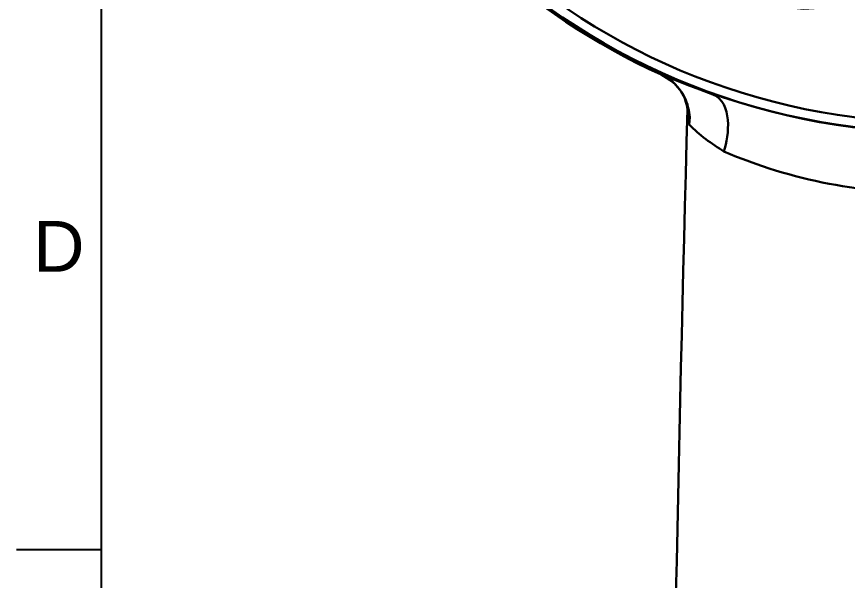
# Model space of a CAD drawing. Header units: millimetres. Extents: x 3631 to 3841, y 294 to 591.
# Drawn here: x 3630.59 to 3679.72, y 440.2 to 473.53 of the extents above; entities that cross this region are included whole.
import ezdxf

# ---------------------------------------------------------------- set-up
doc = ezdxf.new("R2010")
doc.units = ezdxf.units.MM
doc.header["$LTSCALE"] = 0.1
doc.layers.add('_U+B808_U+C774_U+C5B4 1', color=7, linetype='Continuous')
doc.layers.add('FORM', color=7, linetype='Continuous')
doc.styles.get("Standard").update_dxf_attribs({"font": 'arial.ttf'})

msp = doc.modelspace()

# ---------------------------------------------------------------- linework, layer by layer
at = {"layer": '_U+B808_U+C774_U+C5B4 1', "color": 7, "lineweight": 30}
for p, q in [((3668.702, 470.109), (3668.702, 470.136)), ((3669.402, 469.679), (3668.702, 470.109)), ((3669.456, 469.813), (3668.702, 470.109)), ((3669.483, 469.598), (3669.402, 469.679)), ((3670.236, 469.49), (3669.456, 469.813)), ((3669.913, 469.087), (3669.483, 469.598)), ((3670.989, 469.221), (3670.236, 469.49)), ((3671.77, 468.925), (3670.989, 469.221)), ((3670.263, 468.01), (3670.263, 467.956)), ((3670.344, 468.01), (3670.317, 468.064)), ((3670.397, 467.58), (3670.344, 468.01)), ((3670.371, 467.149), (3670.397, 467.58))]:
    msp.add_line(p, q, dxfattribs=at)
for points in [[(3645.534, 511.172), (3643.436, 493.909), (3652.873, 477.277), (3668.702, 470.109)], [(3645.319, 506.463), (3645.373, 484.433), (3663.097, 466.72), (3685.116, 466.665)], [(3645.346, 506.463), (3645.363, 484.482), (3663.126, 466.702), (3685.116, 466.692)], [(3645.911, 506.463), (3645.967, 484.748), (3663.407, 467.317), (3685.116, 467.257)], [(3677.959, 479.742), (3681.683, 478.545), (3680.258, 473.232), (3676.425, 474.092)], [(3668.702, 470.109), (3669.565, 469.673), (3670.161, 468.993), (3670.263, 468.01)], [(3669.913, 469.087), (3670.091, 468.77), (3670.266, 468.429), (3670.317, 468.064)], [(3671.77, 468.925), (3672.933, 468.453), (3672.736, 466.527), (3672.416, 465.562)], [(3670.263, 468.037), (3669.169, 427.367), (3668.69, 386.683), (3667.949, 346.006)], [(3670.371, 467.149), (3670.205, 467.382), (3670.279, 467.689), (3670.263, 467.956)], [(3670.263, 468.01), (3670.263, 468.01), (3670.263, 468.037), (3670.263, 468.037)], [(3672.416, 465.562), (3671.708, 466.007), (3670.941, 466.539), (3670.371, 467.149)], [(3685.116, 463.059), (3680.774, 463.032), (3676.407, 463.831), (3672.416, 465.562)]]:
    msp.add_open_spline(points, degree=3, dxfattribs=at)
at = {"layer": 'FORM'}
for p, q in [((3635.593, 585.514), (3635.593, 298.514)), ((3635.593, 442.014), (3630.593, 442.014))]:
    msp.add_line(p, q, dxfattribs=at)
msp.add_point((3635.593, 442.014), dxfattribs=at)

# ---------------------------------------------------------------- texts
at = {"layer": 'FORM', "insert": (3633.093, 459.951), "char_height": 3, "attachment_point": 5}
msp.add_mtext_dynamic_manual_height_columns('D', width=5, gutter_width=12.5, heights=[0], dxfattribs=at)

doc.saveas('drawing.dxf')
